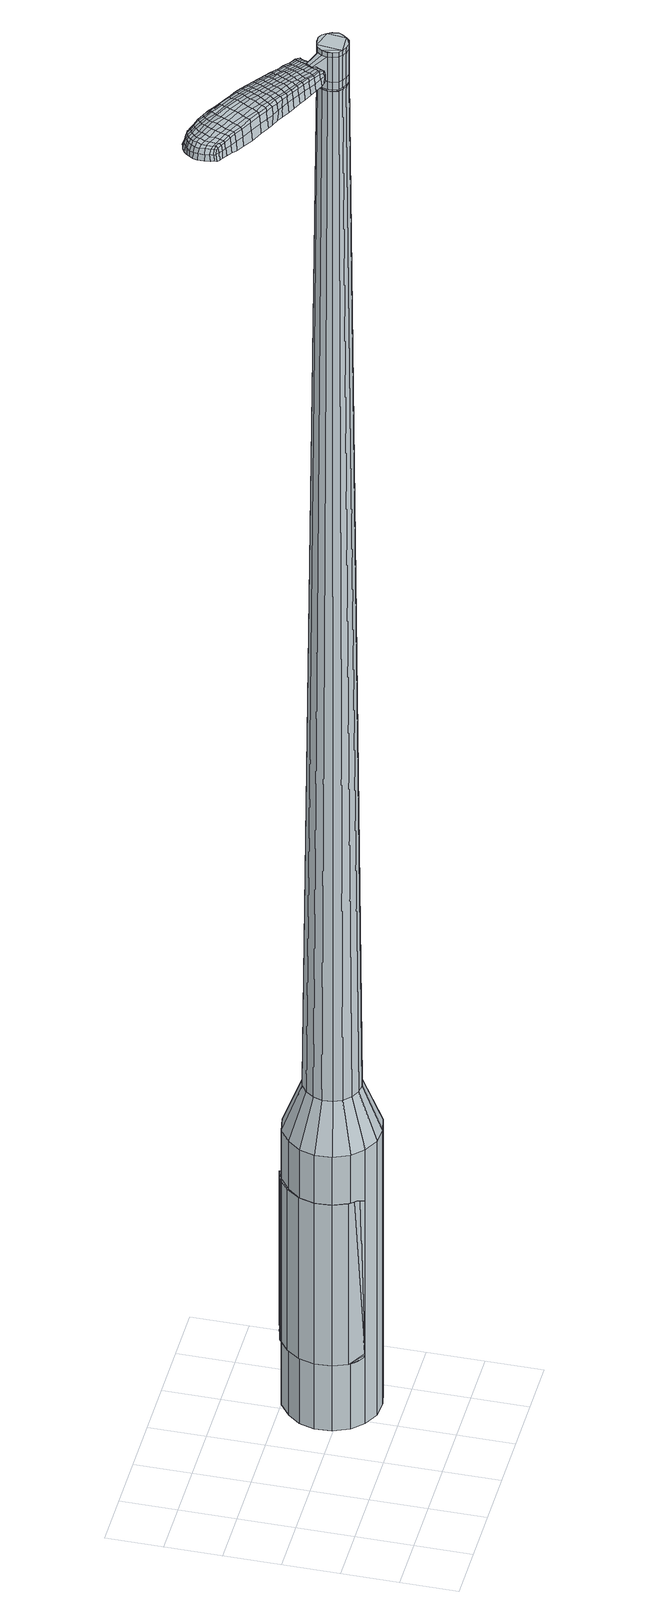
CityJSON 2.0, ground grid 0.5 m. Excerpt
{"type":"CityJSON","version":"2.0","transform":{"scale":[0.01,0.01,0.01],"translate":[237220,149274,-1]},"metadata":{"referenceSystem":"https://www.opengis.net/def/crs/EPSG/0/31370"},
"CityObjects":{
"object1":{"type":"GenericCityObject","attributes":{"cluster":262,"mean_distance_to_centroid":0.351,"new_centroid_x":237221.75,"new_centroid_y":149275.12,"mean_distance_to_camera":10.62,"H1":21.12,"H2":21.43,"Z_final":110.63,"cluster2":-1,"proj_x":237223.69,"proj_y":149271.22,"id_line":43993,"bearing_l":243.52,"distance":4.35,"orientation":"right","G_obj":153.52},"geometry":[{"type":"MultiSurface","lod":"2","boundaries":[[[0,1,2,3]],[[1,4,5,2]],[[4,6,7,5]],[[6,8,9,7]],[[8,10,11,9]],[[10,12,13,11]],[[12,14,15,13]],[[14,16,17,15]],[[16,18,19,17]],[[18,20,21,19]],[[20,22,23,21]],[[22,24,25,23]],[[24,26,27,25]],[[26,28,29,27]],[[28,30,31,29]],[[30,32,33,31]],[[32,34,35,33]],[[34,0,3,35]],[[36,37,38,39]],[[38,40,41,42]],[[41,43,42]],[[42,44,45,46]],[[45,47,46]],[[46,48,49,50]],[[49,51,50]],[[42,46,50,38]],[[50,52,39,38]],[[53,36,39]],[[2,5,7,35]],[[7,9,11,15]],[[11,13,15]],[[15,17,19,23]],[[19,21,23]],[[23,25,27,31]],[[27,29,31]],[[15,23,31,7]],[[31,33,35,7]],[[3,2,35]],[[1,0,54,55]],[[0,34,56,54]],[[34,32,57,56]],[[32,30,58,57]],[[30,28,59,58]],[[28,26,60,59]],[[26,24,61,60]],[[24,22,62,61]],[[22,20,63,62]],[[20,18,64,63]],[[18,16,65,64]],[[16,14,66,65]],[[14,12,67,66]],[[12,10,68,67]],[[10,8,69,68]],[[8,6,70,69]],[[6,4,71,70]],[[4,1,55,71]],[[55,54,72,73]],[[54,56,74,72]],[[56,57,75,74]],[[57,58,76,75]],[[58,59,77,76]],[[59,60,78,77]],[[60,61,79,78]],[[61,62,80,79]],[[62,63,81,80]],[[63,64,82,81]],[[64,65,83,82]],[[65,66,84,83]],[[66,67,85,84]],[[67,68,86,85]],[[68,69,87,86]],[[69,70,88,87]],[[70,71,89,88]],[[71,55,73,89]],[[90,91,92,93]],[[74,94,91,90]],[[95,96,94,74]],[[97,98,96,95]],[[99,100,98,97]],[[101,102,100,99]],[[103,104,102,101]],[[105,106,104,103]],[[81,107,106,105]],[[82,108,107,81]],[[109,110,108,82]],[[84,111,110,109]],[[85,112,111,84]],[[113,114,112,85]],[[115,116,114,113]],[[88,117,116,115]],[[89,118,117,88]],[[93,92,118,89]],[[119,120,121,122]],[[123,119,122,124]],[[125,123,124,126]],[[127,125,126,128]],[[129,127,128,130]],[[131,129,130,132]],[[133,131,132,134]],[[135,133,134,136]],[[137,135,136,138]],[[139,137,138,140]],[[141,139,140,142]],[[143,141,142,144]],[[145,143,144,146]],[[147,145,146,148]],[[149,147,148,150]],[[151,149,150,152]],[[73,72,90,93]],[[72,74,90]],[[75,95,74]],[[75,76,97,95]],[[76,77,99,97]],[[77,78,101,99]],[[78,79,103,101]],[[79,80,105,103]],[[80,81,105]],[[83,109,82]],[[83,84,109]],[[86,113,85]],[[86,87,115,113]],[[87,88,115]],[[73,93,89]],[[153,154,92,91]],[[154,118,92]],[[155,116,117]],[[155,156,114,116]],[[156,112,114]],[[157,110,111]],[[157,108,110]],[[158,106,107]],[[158,159,104,106]],[[159,160,102,104]],[[160,161,100,102]],[[161,162,98,100]],[[162,163,96,98]],[[163,94,96]],[[153,91,94]],[[39,52,151,164]],[[154,153,165,152]],[[53,39,164,120]],[[153,94,121,165]],[[36,53,120,119]],[[94,163,122,121]],[[37,36,119,123]],[[163,162,124,122]],[[38,37,123,125]],[[162,161,126,124]],[[40,38,125,127]],[[161,160,128,126]],[[41,40,127,129]],[[160,159,130,128]],[[43,41,129,131]],[[159,158,132,130]],[[42,43,131,133]],[[158,107,134,132]],[[44,42,133,135]],[[107,108,136,134]],[[45,44,135,137]],[[108,157,138,136]],[[47,45,137,139]],[[157,111,140,138]],[[46,47,139,141]],[[111,112,142,140]],[[48,46,141,143]],[[112,156,144,142]],[[49,48,143,145]],[[156,155,146,144]],[[51,49,145,147]],[[155,117,148,146]],[[50,51,147,149]],[[117,118,150,148]],[[52,50,149,151]],[[118,154,152,150]],[[151,152,166,167]],[[152,165,168,166]],[[165,121,169,168]],[[121,120,170,169]],[[120,164,171,170]],[[164,151,167,171]],[[172,173,174,175]],[[176,172,175,177]],[[172,176,178,179]],[[173,172,179,180]],[[181,182,183,184]],[[185,181,184,186]],[[181,185,187,188]],[[182,181,188,189]],[[190,191,192,193]],[[194,190,193,195]],[[190,194,196,197]],[[191,190,197,198]],[[199,200,201,202]],[[203,199,202,204]],[[199,203,205,206]],[[200,199,206,207]],[[208,209,210,211]],[[212,208,211,213]],[[208,212,214,215]],[[209,208,215,216]],[[217,218,219,220]],[[221,217,220,222]],[[217,221,223,224]],[[218,217,224,225]],[[226,227,228,229]],[[218,226,229,219]],[[226,218,225,230]],[[227,226,230,231]],[[232,233,234,235]],[[227,232,235,228]],[[232,227,231,236]],[[233,232,236,237]],[[238,176,177,239]],[[233,238,239,234]],[[238,233,237,240]],[[176,238,240,178]],[[241,242,243,244]],[[245,241,244,246]],[[241,245,247,248]],[[242,241,248,249]],[[250,251,252,253]],[[242,250,253,243]],[[250,242,249,254]],[[251,250,254,255]],[[256,257,258,259]],[[251,256,259,252]],[[256,251,255,260]],[[257,256,260,261]],[[262,263,264,265]],[[257,262,265,258]],[[262,257,261,266]],[[263,262,266,267]],[[268,173,180,269]],[[263,268,269,264]],[[268,263,267,270]],[[173,268,270,174]],[[271,272,273,274]],[[275,271,274,276]],[[271,275,277,278]],[[272,271,278,279]],[[280,281,282,283]],[[272,280,283,273]],[[280,272,279,284]],[[281,280,284,285]],[[286,287,288,289]],[[281,286,289,282]],[[286,281,285,290]],[[287,286,290,291]],[[292,185,186,293]],[[287,292,293,288]],[[292,287,291,294]],[[185,292,294,187]],[[295,296,297,298]],[[299,295,298,300]],[[295,299,301,302]],[[296,295,302,303]],[[304,305,306,307]],[[296,304,307,297]],[[304,296,303,308]],[[305,304,308,309]],[[310,311,312,313]],[[305,310,313,306]],[[310,305,309,314]],[[311,310,314,315]],[[316,317,318,319]],[[311,316,319,312]],[[316,311,315,320]],[[317,316,320,321]],[[322,182,189,323]],[[317,322,323,318]],[[322,317,321,324]],[[182,322,324,183]],[[325,211,210,326]],[[327,325,326,328]],[[325,327,329,330]],[[211,325,330,213]],[[331,327,328,332]],[[333,331,332,334]],[[331,333,335,336]],[[327,331,336,329]],[[337,333,334,338]],[[339,337,338,340]],[[337,339,341,342]],[[333,337,342,335]],[[343,339,340,344]],[[345,343,344,346]],[[343,345,347,348]],[[339,343,348,341]],[[349,345,346,350]],[[200,349,350,201]],[[349,200,207,351]],[[345,349,351,347]],[[352,353,198,197]],[[354,352,197,196]],[[352,354,355,356]],[[353,352,356,357]],[[358,359,357,356]],[[360,358,356,355]],[[358,360,361,362]],[[359,358,362,363]],[[364,365,363,362]],[[366,364,362,361]],[[364,366,367,368]],[[365,364,368,369]],[[370,371,369,368]],[[372,370,368,367]],[[370,372,205,203]],[[371,370,203,204]],[[373,374,375,376]],[[275,373,376,277]],[[373,275,276,377]],[[374,373,377,378]],[[379,194,195,380]],[[374,379,380,375]],[[379,374,378,381]],[[194,379,381,196]],[[382,383,384,385]],[[221,382,385,223]],[[382,221,222,386]],[[383,382,386,387]],[[388,389,390,391]],[[383,388,391,384]],[[388,383,387,392]],[[389,388,392,393]],[[394,191,198,395]],[[389,394,395,390]],[[394,389,393,396]],[[191,394,396,192]],[[397,398,399,400]],[[179,397,400,180]],[[397,179,178,401]],[[398,397,401,402]],[[403,404,405,406]],[[398,403,406,399]],[[403,398,402,407]],[[404,403,407,408]],[[409,202,201,410]],[[404,409,410,405]],[[409,404,408,411]],[[202,409,411,204]],[[412,413,414,415]],[[184,412,415,186]],[[412,184,183,416]],[[413,412,416,417]],[[418,206,205,419]],[[413,418,419,414]],[[418,413,417,420]],[[206,418,420,207]],[[421,422,423,424]],[[299,421,424,301]],[[421,299,300,425]],[[422,421,425,426]],[[427,212,213,428]],[[422,427,428,423]],[[427,422,426,429]],[[212,427,429,214]],[[430,431,432,433]],[[245,430,433,247]],[[430,245,246,434]],[[431,430,434,435]],[[436,437,438,439]],[[431,436,439,432]],[[436,431,435,440]],[[437,436,440,441]],[[442,209,216,443]],[[437,442,443,438]],[[442,437,441,444]],[[209,442,444,210]],[[445,446,435,434]],[[244,445,434,246]],[[445,244,243,447]],[[446,445,447,448]],[[449,450,441,440]],[[446,449,440,435]],[[449,446,448,451]],[[450,449,451,452]],[[453,326,210,444]],[[450,453,444,441]],[[453,450,452,454]],[[326,453,454,328]],[[455,456,457,458]],[[302,455,458,303]],[[455,302,301,424]],[[456,455,424,423]],[[459,330,329,460]],[[456,459,460,457]],[[459,456,423,428]],[[330,459,428,213]],[[461,462,448,447]],[[253,461,447,243]],[[461,253,252,463]],[[462,461,463,464]],[[465,466,452,451]],[[462,465,451,448]],[[465,462,464,467]],[[466,465,467,468]],[[469,332,328,454]],[[466,469,454,452]],[[469,466,468,470]],[[332,469,470,334]],[[471,472,473,474]],[[308,471,474,309]],[[471,308,303,458]],[[472,471,458,457]],[[475,336,335,476]],[[472,475,476,473]],[[475,472,457,460]],[[336,475,460,329]],[[477,478,464,463]],[[259,477,463,252]],[[477,259,258,479]],[[478,477,479,480]],[[481,482,468,467]],[[478,481,467,464]],[[481,478,480,483]],[[482,481,483,484]],[[485,338,334,470]],[[482,485,470,468]],[[485,482,484,486]],[[338,485,486,340]],[[487,488,489,490]],[[314,487,490,315]],[[487,314,309,474]],[[488,487,474,473]],[[491,342,341,492]],[[488,491,492,489]],[[491,488,473,476]],[[342,491,476,335]],[[493,494,480,479]],[[265,493,479,258]],[[493,265,264,495]],[[494,493,495,496]],[[497,498,484,483]],[[494,497,483,480]],[[497,494,496,499]],[[498,497,499,500]],[[501,344,340,486]],[[498,501,486,484]],[[501,498,500,502]],[[344,501,502,346]],[[503,504,505,506]],[[320,503,506,321]],[[503,320,315,490]],[[504,503,490,489]],[[507,348,347,508]],[[504,507,508,505]],[[507,504,489,492]],[[348,507,492,341]],[[509,510,496,495]],[[269,509,495,264]],[[509,269,180,400]],[[510,509,400,399]],[[511,512,500,499]],[[510,511,499,496]],[[511,510,399,406]],[[512,511,406,405]],[[513,350,346,502]],[[512,513,502,500]],[[513,512,405,410]],[[350,513,410,201]],[[514,515,417,416]],[[324,514,416,183]],[[514,324,321,506]],[[515,514,506,505]],[[516,351,207,420]],[[515,516,420,417]],[[516,515,505,508]],[[351,516,508,347]],[[517,518,378,377]],[[274,517,377,276]],[[517,274,273,519]],[[518,517,519,520]],[[521,354,196,381]],[[518,521,381,378]],[[521,518,520,522]],[[354,521,522,355]],[[523,524,525,526]],[[224,523,526,225]],[[523,224,223,385]],[[524,523,385,384]],[[527,528,529,530]],[[524,527,530,525]],[[527,524,384,391]],[[528,527,391,390]],[[531,353,357,532]],[[528,531,532,529]],[[531,528,390,395]],[[353,531,395,198]],[[533,534,520,519]],[[283,533,519,273]],[[533,283,282,535]],[[534,533,535,536]],[[537,360,355,522]],[[534,537,522,520]],[[537,534,536,538]],[[360,537,538,361]],[[539,540,541,542]],[[230,539,542,231]],[[539,230,225,526]],[[540,539,526,525]],[[543,544,545,546]],[[540,543,546,541]],[[543,540,525,530]],[[544,543,530,529]],[[547,359,363,548]],[[544,547,548,545]],[[547,544,529,532]],[[359,547,532,357]],[[549,550,536,535]],[[289,549,535,282]],[[549,289,288,551]],[[550,549,551,552]],[[553,366,361,538]],[[550,553,538,536]],[[553,550,552,554]],[[366,553,554,367]],[[555,556,557,558]],[[236,555,558,237]],[[555,236,231,542]],[[556,555,542,541]],[[559,560,561,562]],[[556,559,562,557]],[[559,556,541,546]],[[560,559,546,545]],[[563,365,369,564]],[[560,563,564,561]],[[563,560,545,548]],[[365,563,548,363]],[[565,566,552,551]],[[293,565,551,288]],[[565,293,186,415]],[[566,565,415,414]],[[567,372,367,554]],[[566,567,554,552]],[[567,566,414,419]],[[372,567,419,205]],[[568,569,402,401]],[[240,568,401,178]],[[568,240,237,558]],[[569,568,558,557]],[[570,571,408,407]],[[569,570,407,402]],[[570,569,557,562]],[[571,570,562,561]],[[572,371,204,411]],[[571,572,411,408]],[[572,571,561,564]],[[371,572,564,369]],[[573,574,575,576]],[[576,575,577,578]],[[579,577,575,580]],[[580,575,574,581]],[[582,583,584,585]],[[585,584,586,587]],[[588,586,584,589]],[[589,584,583,590]],[[591,592,593,594]],[[594,593,595,596]],[[597,595,593,598]],[[598,593,592,599]],[[600,601,602,603]],[[603,602,604,605]],[[606,604,602,607]],[[607,602,601,608]],[[609,610,611,612]],[[612,611,613,614]],[[615,613,611,616]],[[616,611,610,617]],[[618,619,620,621]],[[621,620,622,623]],[[624,622,620,625]],[[625,620,619,626]],[[627,628,629,630]],[[630,629,619,618]],[[626,619,629,631]],[[631,629,628,632]],[[633,634,635,636]],[[636,635,628,627]],[[632,628,635,637]],[[637,635,634,638]],[[578,577,639,640]],[[640,639,634,633]],[[638,634,639,641]],[[641,639,577,579]],[[642,643,644,645]],[[645,644,646,647]],[[648,646,644,649]],[[649,644,643,650]],[[651,652,653,654]],[[654,653,643,642]],[[650,643,653,655]],[[655,653,652,656]],[[657,658,659,660]],[[660,659,652,651]],[[656,652,659,661]],[[661,659,658,662]],[[663,664,665,666]],[[666,665,658,657]],[[662,658,665,667]],[[667,665,664,668]],[[581,574,669,670]],[[670,669,664,663]],[[668,664,669,671]],[[671,669,574,573]],[[672,673,674,675]],[[675,674,676,677]],[[678,676,674,679]],[[679,674,673,680]],[[681,682,683,684]],[[684,683,673,672]],[[680,673,683,685]],[[685,683,682,686]],[[687,688,689,690]],[[690,689,682,681]],[[686,682,689,691]],[[691,689,688,692]],[[587,586,693,694]],[[694,693,688,687]],[[692,688,693,695]],[[695,693,586,588]],[[696,697,698,699]],[[699,698,700,701]],[[702,700,698,703]],[[703,698,697,704]],[[705,706,707,708]],[[708,707,697,696]],[[704,697,707,709]],[[709,707,706,710]],[[711,712,713,714]],[[714,713,706,705]],[[710,706,713,715]],[[715,713,712,716]],[[717,718,719,720]],[[720,719,712,711]],[[716,712,719,721]],[[721,719,718,722]],[[590,583,723,724]],[[724,723,718,717]],[[722,718,723,725]],[[725,723,583,582]],[[609,612,726,727]],[[727,726,728,729]],[[730,728,726,731]],[[731,726,612,614]],[[729,728,732,733]],[[733,732,734,735]],[[736,734,732,737]],[[737,732,728,730]],[[735,734,738,739]],[[739,738,740,741]],[[742,740,738,743]],[[743,738,734,736]],[[741,740,744,745]],[[745,744,746,747]],[[748,746,744,749]],[[749,744,740,742]],[[747,746,750,751]],[[751,750,601,600]],[[608,601,750,752]],[[752,750,746,748]],[[599,753,754,598]],[[598,754,755,597]],[[756,755,754,757]],[[757,754,753,758]],[[758,759,760,757]],[[757,760,761,756]],[[762,761,760,763]],[[763,760,759,764]],[[764,765,766,763]],[[763,766,767,762]],[[768,767,766,769]],[[769,766,765,770]],[[770,771,772,769]],[[769,772,773,768]],[[606,773,772,604]],[[604,772,771,605]],[[774,775,776,777]],[[777,776,676,678]],[[677,676,776,778]],[[778,776,775,779]],[[596,595,780,781]],[[781,780,775,774]],[[779,775,780,782]],[[782,780,595,597]],[[783,784,785,786]],[[786,785,622,624]],[[623,622,785,787]],[[787,785,784,788]],[[789,790,791,792]],[[792,791,784,783]],[[788,784,791,793]],[[793,791,790,794]],[[599,592,795,796]],[[796,795,790,789]],[[794,790,795,797]],[[797,795,592,591]],[[798,799,800,801]],[[801,800,580,581]],[[579,580,800,802]],[[802,800,799,803]],[[804,805,806,807]],[[807,806,799,798]],[[803,799,806,808]],[[808,806,805,809]],[[600,603,810,811]],[[811,810,805,804]],[[809,805,810,812]],[[812,810,603,605]],[[813,814,815,816]],[[816,815,585,587]],[[582,585,815,817]],[[817,815,814,818]],[[606,607,819,820]],[[820,819,814,813]],[[818,814,819,821]],[[821,819,607,608]],[[822,823,700,824]],[[824,700,702]],[[701,700,823,825]],[[614,613,826,827]],[[827,826,823,822]],[[825,823,826,828]],[[828,826,613,615]],[[829,830,831]],[[831,830,646,648]],[[647,646,830,832]],[[832,830,829,833]],[[834,835,836,837]],[[837,836,829,831]],[[833,829,836,838]],[[838,836,835,839]],[[617,610,840,841]],[[841,840,835,834]],[[839,835,840,842]],[[842,840,610,609]],[[833,843,844,832]],[[832,844,645,647]],[[642,645,844,845]],[[844,843,845]],[[839,846,847,838]],[[838,847,843,833]],[[845,843,847,848]],[[848,847,846,849]],[[609,727,850,842]],[[842,850,846,839]],[[849,846,850,851]],[[851,850,727,729]],[[852,853,854,855]],[[855,854,703,704]],[[702,703,854,824]],[[824,854,853,822]],[[730,731,856,857]],[[857,856,853,852]],[[822,853,856,827]],[[827,856,731,614]],[[858,859,845]],[[845,859,654,642]],[[651,654,859,860]],[[860,859,858,861]],[[849,862,863,848]],[[848,863,858,845]],[[861,858,863,864]],[[864,863,862,865]],[[729,733,866,851]],[[851,866,862,849]],[[865,862,866,867]],[[867,866,733,735]],[[868,869,870,871]],[[871,870,709,710]],[[704,709,870,855]],[[855,870,869,852]],[[736,737,872,873]],[[873,872,869,868]],[[852,869,872,857]],[[857,872,737,730]],[[861,874,875,860]],[[860,875,660,651]],[[657,660,875,876]],[[876,875,874,877]],[[865,878,879,864]],[[864,879,874,861]],[[877,874,879,880]],[[880,879,878,881]],[[735,739,882,867]],[[867,882,878,865]],[[881,878,882,883]],[[883,882,739,741]],[[884,885,886,887]],[[887,886,715,716]],[[710,715,886,871]],[[871,886,885,868]],[[742,743,888,889]],[[889,888,885,884]],[[868,885,888,873]],[[873,888,743,736]],[[877,890,891,876]],[[876,891,666,657]],[[663,666,891,892]],[[892,891,890,893]],[[881,894,895,880]],[[880,895,890,877]],[[893,890,895,896]],[[896,895,894,897]],[[741,745,898,883]],[[883,898,894,881]],[[897,894,898,899]],[[899,898,745,747]],[[900,901,902,903]],[[903,902,721,722]],[[716,721,902,887]],[[887,902,901,884]],[[748,749,904,905]],[[905,904,901,900]],[[884,901,904,889]],[[889,904,749,742]],[[893,906,907,892]],[[892,907,670,663]],[[581,670,907,801]],[[801,907,906,798]],[[897,908,909,896]],[[896,909,906,893]],[[798,906,909,807]],[[807,909,908,804]],[[747,751,910,899]],[[899,910,908,897]],[[804,908,910,811]],[[811,910,751,600]],[[818,911,912,817]],[[817,912,725,582]],[[722,725,912,903]],[[903,912,911,900]],[[608,752,913,821]],[[821,913,911,818]],[[900,911,913,905]],[[905,913,752,748]],[[779,914,915,778]],[[778,915,675,677]],[[672,675,915,916]],[[916,915,914,917]],[[597,755,918,782]],[[782,918,914,779]],[[917,914,918,919]],[[919,918,755,756]],[[920,921,922,923]],[[923,922,625,626]],[[624,625,922,786]],[[786,922,921,783]],[[924,925,926,927]],[[927,926,921,920]],[[783,921,926,792]],[[792,926,925,789]],[[758,753,928,929]],[[929,928,925,924]],[[789,925,928,796]],[[796,928,753,599]],[[917,930,931,916]],[[916,931,684,672]],[[681,684,931,932]],[[932,931,930,933]],[[756,761,934,919]],[[919,934,930,917]],[[933,930,934,935]],[[935,934,761,762]],[[936,937,938,939]],[[939,938,631,632]],[[626,631,938,923]],[[923,938,937,920]],[[940,941,942,943]],[[943,942,937,936]],[[920,937,942,927]],[[927,942,941,924]],[[764,759,944,945]],[[945,944,941,940]],[[924,941,944,929]],[[929,944,759,758]],[[933,946,947,932]],[[932,947,690,681]],[[687,690,947,948]],[[948,947,946,949]],[[762,767,950,935]],[[935,950,946,933]],[[949,946,950,951]],[[951,950,767,768]],[[952,953,954,955]],[[955,954,637,638]],[[632,637,954,939]],[[939,954,953,936]],[[956,957,958,959]],[[959,958,953,952]],[[936,953,958,943]],[[943,958,957,940]],[[770,765,960,961]],[[961,960,957,956]],[[940,957,960,945]],[[945,960,765,764]],[[949,962,963,948]],[[948,963,694,687]],[[587,694,963,816]],[[816,963,962,813]],[[768,773,964,951]],[[951,964,962,949]],[[813,962,964,820]],[[820,964,773,606]],[[803,965,966,802]],[[802,966,641,579]],[[638,641,966,955]],[[955,966,965,952]],[[809,967,968,808]],[[808,968,965,803]],[[952,965,968,959]],[[959,968,967,956]],[[605,771,969,812]],[[812,969,967,809]],[[956,967,969,961]],[[961,969,771,770]],[[573,576,175,174]],[[576,578,177,175]],[[588,589,188,187]],[[589,590,189,188]],[[591,594,193,192]],[[594,596,195,193]],[[615,616,215,214]],[[616,617,216,215]],[[618,621,220,219]],[[621,623,222,220]],[[627,630,229,228]],[[630,618,219,229]],[[633,636,235,234]],[[636,627,228,235]],[[578,640,239,177]],[[640,633,234,239]],[[648,649,248,247]],[[649,650,249,248]],[[650,655,254,249]],[[655,656,255,254]],[[656,661,260,255]],[[661,662,261,260]],[[662,667,266,261]],[[667,668,267,266]],[[668,671,270,267]],[[671,573,174,270]],[[678,679,278,277]],[[679,680,279,278]],[[680,685,284,279]],[[685,686,285,284]],[[686,691,290,285]],[[691,692,291,290]],[[692,695,294,291]],[[695,588,187,294]],[[696,699,298,297]],[[699,701,300,298]],[[705,708,307,306]],[[708,696,297,307]],[[711,714,313,312]],[[714,705,306,313]],[[717,720,319,318]],[[720,711,312,319]],[[590,724,323,189]],[[724,717,318,323]],[[774,777,376,375]],[[777,678,277,376]],[[596,781,380,195]],[[781,774,375,380]],[[623,787,386,222]],[[787,788,387,386]],[[788,793,392,387]],[[793,794,393,392]],[[794,797,396,393]],[[797,591,192,396]],[[701,425,300]],[[701,825,426,425]],[[825,828,429,426]],[[828,615,214,429]],[[831,433,432]],[[831,648,247,433]],[[834,837,439,438]],[[837,831,432,439]],[[617,841,443,216]],[[841,834,438,443]],[[970,971,972,973]],[[974,975,973,972]],[[976,977,978,979]],[[980,981,982,983]],[[971,984,985,972]],[[986,974,972,985]],[[987,976,979,988]],[[989,990,981,980]],[[984,991,992,985]],[[992,993,986,985]],[[994,987,988,995]],[[996,990,989,997]],[[991,998,999,992]],[[999,1000,993,992]],[[1001,994,995,1002]],[[1003,996,997,1004]],[[1005,1006,1007,1008]],[[1009,1010,1006,1005]],[[1009,1011,1012,1010]],[[1011,1013,1014,1012]],[[1015,1016,1017,1018]],[[1019,1020,1016,1015]],[[1021,1022,1020,1019]],[[1023,1024,1022,1021]],[[1018,1007,1006,1015]],[[1015,1006,1010,1019]],[[1010,1012,1021,1019]],[[1012,1014,1023,1021]],[[979,978,975,974]],[[988,979,974,986]],[[993,995,988,986]],[[1000,1002,995,993]],[[980,983,977,976]],[[989,980,976,987]],[[997,989,987,994]],[[1004,997,994,1001]],[[981,1005,1008,982]],[[990,1009,1005,981]],[[1011,1009,990,996]],[[1013,1011,996,1003]],[[1025,1026,1027,1028]],[[1027,1029,1030,1031]],[[1027,1031,1032,1033]],[[1027,1033,1028]],[[1034,1025,1028,1035]],[[1036,1035,1028,1037]],[[1038,1037,1028]],[[1039,1027,1026,1040]],[[1041,1039,1040,1042]],[[1043,1041,1042,1044]],[[1045,1043,1044,1046]],[[1047,1045,1046,1048]],[[1048,1049,1050,1051]],[[1048,1051,1052,1053]],[[1048,1053,1054,1055]],[[1054,1056,1057,1058]],[[1054,1058,1059,1060]],[[1054,1060,1055]],[[1048,1055,1047]],[[1061,1062,1026,1025]],[[1063,1064,1029,1027]],[[1065,1066,1038,1028]],[[1062,1067,1040,1026]],[[1068,1063,1027,1039]],[[1067,1069,1042,1040]],[[1070,1068,1039,1041]],[[1069,1071,1044,1042]],[[1072,1070,1041,1043]],[[1071,1073,1046,1044]],[[1074,1072,1043,1045]],[[1073,1075,1048,1046]],[[1076,1074,1045,1047]],[[1075,1077,1049,1048]],[[1078,1079,1056,1054]],[[1080,1076,1047,1055]],[[1050,1049,1077,1081]],[[1051,1050,1081,1082]],[[1052,1051,1082,1083]],[[1053,1052,1083,1084]],[[1054,1053,1084,1078]],[[1085,1061,1025,1034]],[[1086,1085,1034,1035]],[[1087,1086,1035,1036]],[[1088,1087,1036,1037]],[[1066,1088,1037,1038]],[[1030,1029,1064,1089]],[[1057,1056,1079,1090]],[[1031,1030,1089,1091]],[[1032,1031,1091,1092]],[[1033,1032,1092,1093]],[[1028,1033,1093,1065]],[[1058,1057,1090,1094]],[[1059,1058,1094,1095]],[[1060,1059,1095,1096]],[[1055,1060,1096,1080]]]}]}
},
"vertices":[
[135,130,384],[144,141,384],[144,141,96],[135,130,96],[156,150,384],[156,150,96],[171,153,384],[171,153,96],[185,151,384],[185,151,96],[198,145,384],[198,145,96],[208,134,384],[208,134,96],[214,121,384],[214,121,96],[215,106,384],[215,106,96],[211,92,384],[211,92,96],[202,80,384],[202,80,96],[190,72,384],[190,72,96],[176,69,384],[176,69,96],[161,70,384],[161,70,96],[148,77,384],[148,77,96],[138,87,384],[138,87,96],[132,101,384],[132,101,96],[131,116,384],[131,116,96],[160,108,1524],[162,103,1524],[165,100,1524],[161,117,1524],[169,98,1524],[174,97,1524],[182,101,1524],[179,98,1524],[185,105,1524],[187,109,1524],[184,118,1524],[186,114,1524],[181,122,1524],[177,124,1524],[168,123,1524],[172,124,1524],[164,121,1524],[160,112,1524],[151,122,429],[156,129,429],[148,114,429],[149,105,429],[152,97,429],[158,91,429],[166,87,429],[175,86,429],[183,88,429],[191,93,429],[196,100,429],[198,108,429],[198,117,429],[194,125,429],[188,131,429],[180,135,429],[172,136,429],[163,134,429],[161,117,1483],[164,121,1483],[160,112,1483],[160,108,1483],[162,103,1483],[165,100,1483],[169,98,1483],[174,97,1483],[179,98,1483],[182,101,1483],[185,105,1483],[187,109,1483],[186,114,1483],[184,118,1483],[181,122,1483],[177,124,1483],[172,124,1483],[168,123,1483],[162,117,1483],[162,117,1485],[164,120,1485],[164,120,1483],[160,112,1485],[161,108,1483],[161,108,1485],[162,104,1483],[162,104,1485],[166,100,1483],[166,100,1485],[170,98,1483],[170,98,1485],[174,98,1483],[174,98,1485],[178,99,1483],[178,99,1485],[182,101,1485],[185,105,1485],[186,109,1483],[186,109,1485],[186,114,1485],[184,118,1485],[181,121,1483],[181,121,1485],[177,123,1483],[177,123,1485],[172,124,1485],[168,123,1485],[160,108,1519],[160,112,1519],[160,112,1493],[160,108,1493],[162,103,1519],[162,103,1493],[165,100,1519],[165,100,1493],[169,98,1519],[169,98,1493],[174,97,1519],[174,97,1493],[179,98,1519],[179,98,1493],[182,101,1519],[182,101,1493],[185,105,1519],[185,105,1493],[187,109,1519],[187,109,1493],[186,114,1519],[186,114,1493],[184,118,1519],[184,118,1493],[181,122,1519],[181,122,1493],[177,124,1519],[177,124,1493],[172,124,1519],[172,124,1493],[168,123,1519],[168,123,1493],[164,121,1519],[164,121,1493],[161,117,1485],[164,121,1485],[177,124,1485],[181,122,1485],[187,109,1485],[179,98,1485],[174,97,1485],[169,98,1485],[165,100,1485],[162,103,1485],[160,108,1485],[161,117,1519],[161,117,1493],[146,128,1513],[146,128,1518],[144,125,1513],[143,122,1513],[143,122,1518],[144,125,1518],[87,176,1519],[93,172,1518],[93,174,1509],[86,178,1510],[79,180,1519],[79,182,1510],[79,178,1526],[87,174,1525],[93,170,1525],[69,141,1519],[76,138,1518],[78,139,1525],[71,142,1525],[62,145,1519],[63,146,1526],[60,144,1510],[68,140,1510],[74,138,1509],[12,190,1519],[13,193,1519],[13,193,1513],[11,190,1513],[11,186,1519],[10,186,1513],[12,185,1524],[13,189,1524],[15,192,1524],[78,157,1530],[85,153,1529],[86,156,1529],[79,160,1530],[70,161,1531],[71,164,1531],[68,157,1530],[76,153,1530],[83,150,1529],[150,121,1512],[152,123,1512],[150,124,1517],[149,122,1517],[149,118,1512],[148,119,1517],[148,118,1506],[149,121,1506],[151,124,1506],[33,201,1519],[36,200,1519],[36,201,1512],[33,202,1512],[31,201,1518],[31,203,1512],[31,200,1522],[33,200,1523],[36,198,1524],[41,198,1519],[46,196,1519],[46,198,1512],[41,200,1512],[41,197,1524],[46,194,1525],[52,194,1519],[59,190,1519],[58,192,1511],[51,195,1511],[52,192,1526],[59,189,1526],[69,185,1519],[68,187,1510],[69,183,1526],[151,139,1513],[144,143,1513],[145,141,1518],[151,138,1517],[156,136,1512],[155,136,1516],[155,137,1506],[151,140,1507],[144,144,1507],[138,147,1514],[131,150,1515],[132,149,1520],[138,145,1519],[138,148,1507],[131,152,1507],[125,154,1515],[118,158,1516],[119,156,1522],[125,152,1521],[125,156,1508],[118,160,1508],[112,161,1517],[106,165,1517],[106,163,1524],[112,160,1523],[112,163,1508],[105,167,1509],[99,169,1518],[100,167,1524],[99,171,1509],[17,169,1519],[19,167,1519],[20,168,1524],[17,170,1523],[15,171,1518],[16,171,1522],[13,170,1512],[15,168,1512],[18,167,1512],[23,165,1519],[28,162,1519],[30,163,1525],[24,166,1524],[22,164,1512],[27,161,1512],[34,159,1519],[41,155,1519],[42,156,1526],[35,160,1526],[32,158,1511],[39,154,1511],[51,150,1519],[52,151,1526],[49,149,1510],[137,112,1513],[130,115,1513],[129,114,1507],[136,111,1507],[143,110,1512],[141,110,1506],[142,111,1516],[138,113,1517],[132,116,1518],[123,118,1514],[117,121,1515],[115,120,1507],[122,117,1507],[125,119,1519],[118,122,1520],[110,124,1515],[103,127,1516],[101,126,1508],[108,123,1508],[111,125,1521],[104,128,1522],[96,130,1517],[89,133,1517],[87,132,1509],[94,129,1508],[97,131,1523],[91,133,1524],[83,135,1518],[81,135,1509],[84,136,1524],[144,124,1519],[146,126,1519],[138,127,1520],[139,130,1520],[136,125,1520],[143,121,1519],[131,131,1522],[132,133,1522],[124,134,1523],[126,136,1523],[123,131,1523],[130,128,1521],[118,137,1524],[119,140,1524],[111,140,1525],[112,143,1525],[110,137,1525],[116,134,1524],[104,144,1526],[106,146,1526],[98,147,1527],[99,150,1527],[96,144,1527],[103,141,1526],[91,150,1528],[93,153,1528],[90,147,1528],[16,188,1527],[17,191,1527],[15,184,1526],[19,182,1527],[20,186,1528],[21,189,1528],[25,183,1529],[27,186,1529],[24,179,1528],[31,176,1530],[32,179,1530],[34,183,1530],[39,176,1531],[40,180,1531],[37,172,1530],[45,168,1531],[47,172,1531],[48,175,1531],[58,166,1531],[60,170,1531],[57,163,1531],[13,173,1518],[12,176,1519],[11,175,1513],[12,172,1513],[15,173,1523],[14,175,1523],[11,180,1519],[10,180,1513],[13,180,1524],[28,201,1518],[26,201,1518],[27,200,1523],[29,200,1523],[28,203,1513],[25,202,1513],[22,200,1519],[19,198,1519],[20,197,1524],[23,199,1523],[22,201,1513],[18,199,1513],[16,196,1519],[17,195,1524],[15,196,1513],[87,172,1528],[86,171,1528],[92,167,1528],[93,169,1527],[79,176,1528],[78,175,1529],[84,168,1529],[83,165,1530],[89,162,1529],[91,165,1528],[76,173,1529],[75,170,1530],[81,163,1530],[88,159,1529],[73,167,1531],[72,143,1528],[73,146,1529],[65,149,1529],[64,147,1528],[78,141,1527],[79,143,1528],[74,149,1529],[66,153,1530],[81,146,1528],[145,110,1512],[146,112,1512],[145,113,1517],[144,111,1517],[144,110,1506],[145,112,1506],[147,115,1512],[146,116,1517],[146,115,1506],[157,134,1512],[156,133,1512],[156,134,1506],[157,135,1506],[156,134,1517],[155,133,1517],[155,130,1512],[154,128,1512],[153,129,1506],[155,131,1506],[154,131,1517],[153,128,1517],[153,126,1512],[152,126,1506],[152,126,1517],[151,137,1519],[150,135,1519],[144,140,1520],[143,139,1520],[149,133,1519],[148,131,1519],[142,137,1520],[141,134,1520],[147,128,1519],[140,132,1520],[139,114,1519],[140,115,1519],[133,118,1520],[132,117,1520],[142,118,1519],[135,121,1520],[138,144,1521],[137,142,1521],[131,147,1522],[130,146,1522],[136,140,1521],[135,138,1521],[129,144,1522],[128,141,1523],[133,135,1522],[127,139,1523],[126,120,1521],[126,122,1521],[120,125,1522],[119,123,1522],[128,125,1521],[121,128,1522],[125,151,1523],[124,149,1523],[118,155,1524],[117,153,1524],[123,147,1523],[122,145,1524],[116,151,1525],[115,148,1525],[120,142,1524],[114,146,1525],[112,126,1523],[113,128,1523],[106,131,1524],[105,129,1524],[115,131,1524],[108,134,1525],[112,158,1525],[111,157,1525],[105,162,1526],[105,160,1526],[110,154,1526],[108,152,1526],[103,158,1527],[102,155,1527],[107,149,1526],[101,152,1527],[98,132,1525],[99,134,1525],[93,137,1526],[92,135,1526],[101,137,1526],[94,140,1527],[99,165,1527],[98,164,1527],[97,161,1527],[95,159,1528],[94,156,1528],[85,138,1527],[86,140,1527],[88,143,1528],[17,172,1525],[16,174,1525],[20,170,1526],[19,172,1526],[15,179,1526],[19,177,1527],[31,199,1525],[29,199,1525],[32,197,1526],[35,198,1525],[26,198,1525],[22,196,1526],[26,194,1527],[29,196,1526],[20,194,1526],[24,192,1527],[24,167,1526],[24,170,1527],[30,164,1527],[30,167,1528],[24,174,1528],[30,171,1529],[39,196,1526],[37,195,1527],[43,193,1528],[45,194,1527],[35,194,1527],[32,192,1528],[38,189,1529],[41,191,1528],[29,189,1528],[36,186,1530],[35,161,1528],[35,164,1529],[42,157,1528],[43,160,1529],[36,168,1529],[44,164,1530],[51,191,1528],[49,190,1528],[56,186,1529],[58,187,1528],[47,188,1529],[44,186,1530],[52,181,1530],[54,184,1530],[42,183,1530],[50,179,1531],[53,152,1529],[54,155,1529],[55,158,1530],[68,182,1528],[67,181,1529],[65,178,1530],[63,176,1530],[62,173,1531],[92,172,1509],[92,170,1518],[86,174,1518],[85,176,1509],[78,178,1519],[78,180,1510],[78,176,1525],[86,172,1525],[92,169,1525],[78,141,1525],[77,140,1518],[70,143,1518],[72,144,1525],[62,147,1519],[64,148,1525],[61,146,1510],[68,142,1509],[75,139,1509],[14,192,1513],[15,192,1519],[14,189,1519],[13,189,1513],[13,185,1519],[12,186,1513],[14,185,1524],[15,188,1524],[17,191,1524],[86,156,1528],[84,154,1528],[78,157,1529],[79,160,1529],[70,161,1529],[71,164,1529],[68,158,1529],[76,154,1529],[83,151,1528],[149,125,1516],[149,124,1512],[148,122,1512],[148,122,1516],[147,119,1512],[146,120,1516],[146,119,1506],[147,122,1506],[149,125,1506],[36,200,1512],[36,198,1519],[33,199,1518],[33,200,1512],[31,199,1518],[31,201,1512],[31,198,1522],[33,198,1523],[36,197,1523],[45,196,1512],[45,194,1519],[40,196,1519],[40,198,1512],[40,195,1524],[45,193,1525],[57,190,1511],[58,188,1519],[51,192,1519],[50,194,1511],[51,190,1525],[58,187,1526],[68,183,1519],[67,185,1510],[68,182,1526],[143,140,1518],[143,141,1513],[150,137,1513],[150,136,1517],[154,135,1512],[153,134,1515],[154,136,1506],[149,139,1506],[143,143,1507],[130,147,1520],[130,149,1514],[137,145,1514],[137,144,1519],[136,146,1507],[130,150,1507],[118,154,1522],[117,156,1516],[124,152,1515],[124,151,1521],[123,154,1508],[117,158,1508],[105,162,1523],[105,163,1517],[111,160,1516],[111,158,1522],[111,162,1508],[104,165,1508],[98,167,1517],[98,165,1524],[98,169,1509],[21,170,1523],[21,169,1519],[18,171,1518],[19,172,1523],[16,172,1518],[17,173,1522],[15,171,1512],[16,170,1512],[19,168,1512],[31,164,1525],[29,163,1519],[25,166,1519],[26,167,1524],[23,166,1512],[28,163,1512],[43,158,1526],[42,157,1519],[35,161,1519],[36,161,1525],[33,160,1511],[40,156,1511],[52,152,1519],[53,153,1526],[50,151,1510],[130,116,1507],[131,117,1513],[138,114,1513],[137,113,1506],[143,112,1512],[142,112,1506],[142,113,1515],[139,115,1517],[132,117,1518],[116,122,1507],[117,123,1514],[124,120,1514],[123,119,1507],[125,120,1519],[118,123,1520],[102,128,1508],[104,129,1516],[110,126,1515],[109,125,1508],[112,126,1521],[105,129,1522],[88,134,1508],[90,134,1517],[97,131,1516],[95,131,1508],[98,132,1522],[91,135,1523],[83,137,1517],[81,136,1509],[85,138,1524],[144,124,1518],[145,127,1518],[137,128,1519],[138,130,1519],[136,125,1519],[142,122,1518],[131,131,1520],[132,133,1520],[124,134,1521],[125,137,1521],[122,131,1521],[129,128,1520],[117,137,1523],[118,140,1523],[111,141,1524],[112,143,1524],[109,138,1524],[116,135,1523],[104,144,1525],[105,147,1525],[97,147,1526],[99,150,1526],[96,144,1526],[102,141,1525],[91,150,1527],[92,153,1527],[89,147,1527],[19,190,1526],[17,187,1526],[16,184,1525],[20,182,1526],[21,185,1526],[22,188,1526],[28,186,1528],[26,183,1528],[25,179,1527],[31,176,1528],[33,179,1529],[34,182,1529],[40,179,1530],[39,176,1530],[38,173,1529],[45,169,1530],[47,172,1530],[48,175,1530],[60,170,1530],[58,167,1530],[57,163,1530],[13,176,1513],[14,176,1518],[15,173,1518],[14,173,1512],[17,174,1523],[16,176,1523],[13,180,1519],[12,180,1513],[15,180,1523],[27,198,1523],[26,199,1518],[29,199,1518],[30,198,1523],[29,201,1512],[26,200,1512],[21,196,1523],[20,196,1519],[23,198,1519],[24,197,1523],[23,199,1513],[19,197,1513],[17,194,1519],[19,194,1524],[17,195,1513],[91,167,1527],[85,170,1527],[86,171,1527],[92,168,1526],[78,175,1527],[77,174,1528],[88,162,1528],[82,165,1528],[84,168,1528],[90,165,1527],[76,172,1528],[74,169,1529],[81,163,1529],[87,159,1528],[73,167,1529],[65,150,1528],[73,146,1527],[72,145,1527],[64,148,1527],[79,142,1526],[79,143,1527],[74,150,1528],[66,154,1528],[81,147,1527],[143,114,1516],[144,113,1512],[143,113,1516],[143,113,1506],[145,116,1512],[145,117,1516],[144,116,1506],[154,134,1512],[155,134,1512],[154,135,1506],[154,134,1516],[153,133,1516],[151,130,1506],[152,129,1512],[153,131,1512],[153,132,1506],[152,131,1516],[151,129,1516],[151,127,1512],[150,127,1506],[150,127,1516],[149,135,1518],[150,136,1518],[143,139,1519],[147,131,1518],[148,133,1518],[142,137,1519],[141,134,1519],[146,129,1518],[140,132,1519],[133,119,1519],[139,116,1518],[139,115,1518],[132,118,1519],[141,119,1518],[134,122,1519],[136,142,1520],[137,143,1520],[130,147,1521],[130,146,1521],[134,138,1520],[135,140,1520],[129,144,1521],[128,141,1521],[133,136,1520],[126,139,1521],[119,125,1521],[126,122,1520],[126,121,1520],[119,124,1521],[128,125,1520],[121,128,1521],[123,149,1522],[124,150,1522],[117,154,1523],[117,153,1523],[121,145,1522],[122,147,1522],[116,151,1523],[114,148,1524],[120,142,1523],[113,146,1524],[106,131,1523],[113,128,1522],[112,127,1522],[105,130,1523],[114,131,1522],[107,134,1523],[110,156,1524],[111,157,1524],[104,161,1525],[104,160,1525],[108,152,1525],[109,154,1524],[103,158,1525],[101,155,1526],[107,149,1525],[100,152,1526],[92,137,1525],[99,134,1524],[99,133,1524],[92,136,1525],[101,138,1524],[94,141,1525],[98,163,1526],[98,164,1526],[95,159,1527],[96,161,1526],[93,156,1527],[86,140,1526],[85,139,1526],[87,144,1526],[17,175,1524],[18,173,1524],[21,171,1525],[20,173,1525],[17,179,1525],[20,177,1525],[33,196,1525],[29,197,1524],[31,197,1524],[35,196,1525],[27,193,1526],[23,195,1525],[26,196,1524],[30,195,1525],[21,193,1525],[24,191,1526],[25,170,1526],[25,168,1526],[31,165,1526],[30,167,1527],[25,174,1526],[31,171,1527],[43,192,1527],[37,194,1526],[39,194,1526],[45,192,1526],[38,188,1528],[32,191,1527],[35,193,1526],[41,190,1527],[30,188,1527],[36,185,1528],[36,164,1527],[36,162,1527],[43,159,1527],[43,160,1528],[37,168,1528],[44,164,1529],[56,185,1528],[49,189,1527],[50,190,1527],[57,186,1527],[52,181,1529],[44,185,1529],[47,187,1528],[54,183,1528],[42,182,1529],[50,178,1530],[54,155,1528],[54,154,1528],[55,159,1529],[67,180,1528],[68,181,1528],[63,175,1529],[65,178,1529],[61,172,1530],[154,136,1508],[151,130,1508],[123,145,1509],[126,152,1509],[104,155,1510],[107,163,1510],[68,174,1512],[73,182,1512],[89,174,1511],[85,166,1511],[52,182,1513],[40,187,1514],[44,195,1514],[57,190,1513],[148,124,1508],[119,138,1509],[100,148,1510],[64,165,1512],[80,157,1511],[48,173,1513],[36,179,1514],[145,118,1508],[116,131,1509],[96,140,1510],[60,157,1512],[76,149,1511],[32,171,1514],[44,165,1513],[142,111,1508],[112,124,1509],[92,132,1510],[56,149,1512],[72,141,1511],[28,164,1514],[40,157,1513],[28,193,1514],[23,194,1514],[26,200,1514],[32,200,1514],[24,185,1514],[20,188,1514],[20,178,1514],[17,181,1514],[17,170,1514],[14,175,1514],[18,194,1515],[13,192,1515],[14,193,1515],[20,197,1515],[16,190,1515],[13,191,1515],[14,186,1515],[12,190,1515],[12,182,1515],[12,189,1515],[139,84,334],[136,88,334],[136,88,165],[146,77,171],[139,84,165],[142,82,165],[143,80,166],[145,78,167],[146,77,169],[142,82,334],[143,80,333],[145,78,332],[146,77,331],[146,77,328],[131,101,165],[131,101,334],[130,116,165],[130,116,334],[134,130,165],[134,130,334],[143,142,165],[143,142,334],[155,151,165],[155,151,334],[160,152,334],[163,153,334],[166,154,333],[168,154,332],[169,155,331],[169,155,328],[160,152,165],[169,155,171],[169,155,169],[168,154,167],[166,154,166],[163,153,165],[141,86,334],[138,89,334],[138,89,165],[141,86,165],[148,79,171],[148,79,328],[133,102,334],[133,102,165],[133,116,334],[133,116,165],[137,129,334],[137,129,165],[145,140,334],[145,140,165],[156,148,334],[156,148,165],[160,149,334],[170,152,328],[170,152,171],[160,149,165],[164,150,334],[167,151,333],[169,151,332],[170,152,331],[144,84,334],[146,82,333],[147,80,332],[148,79,331],[144,84,165],[170,152,169],[146,82,166],[147,80,167],[148,79,169],[169,151,167],[167,151,166],[164,150,165]
]}
